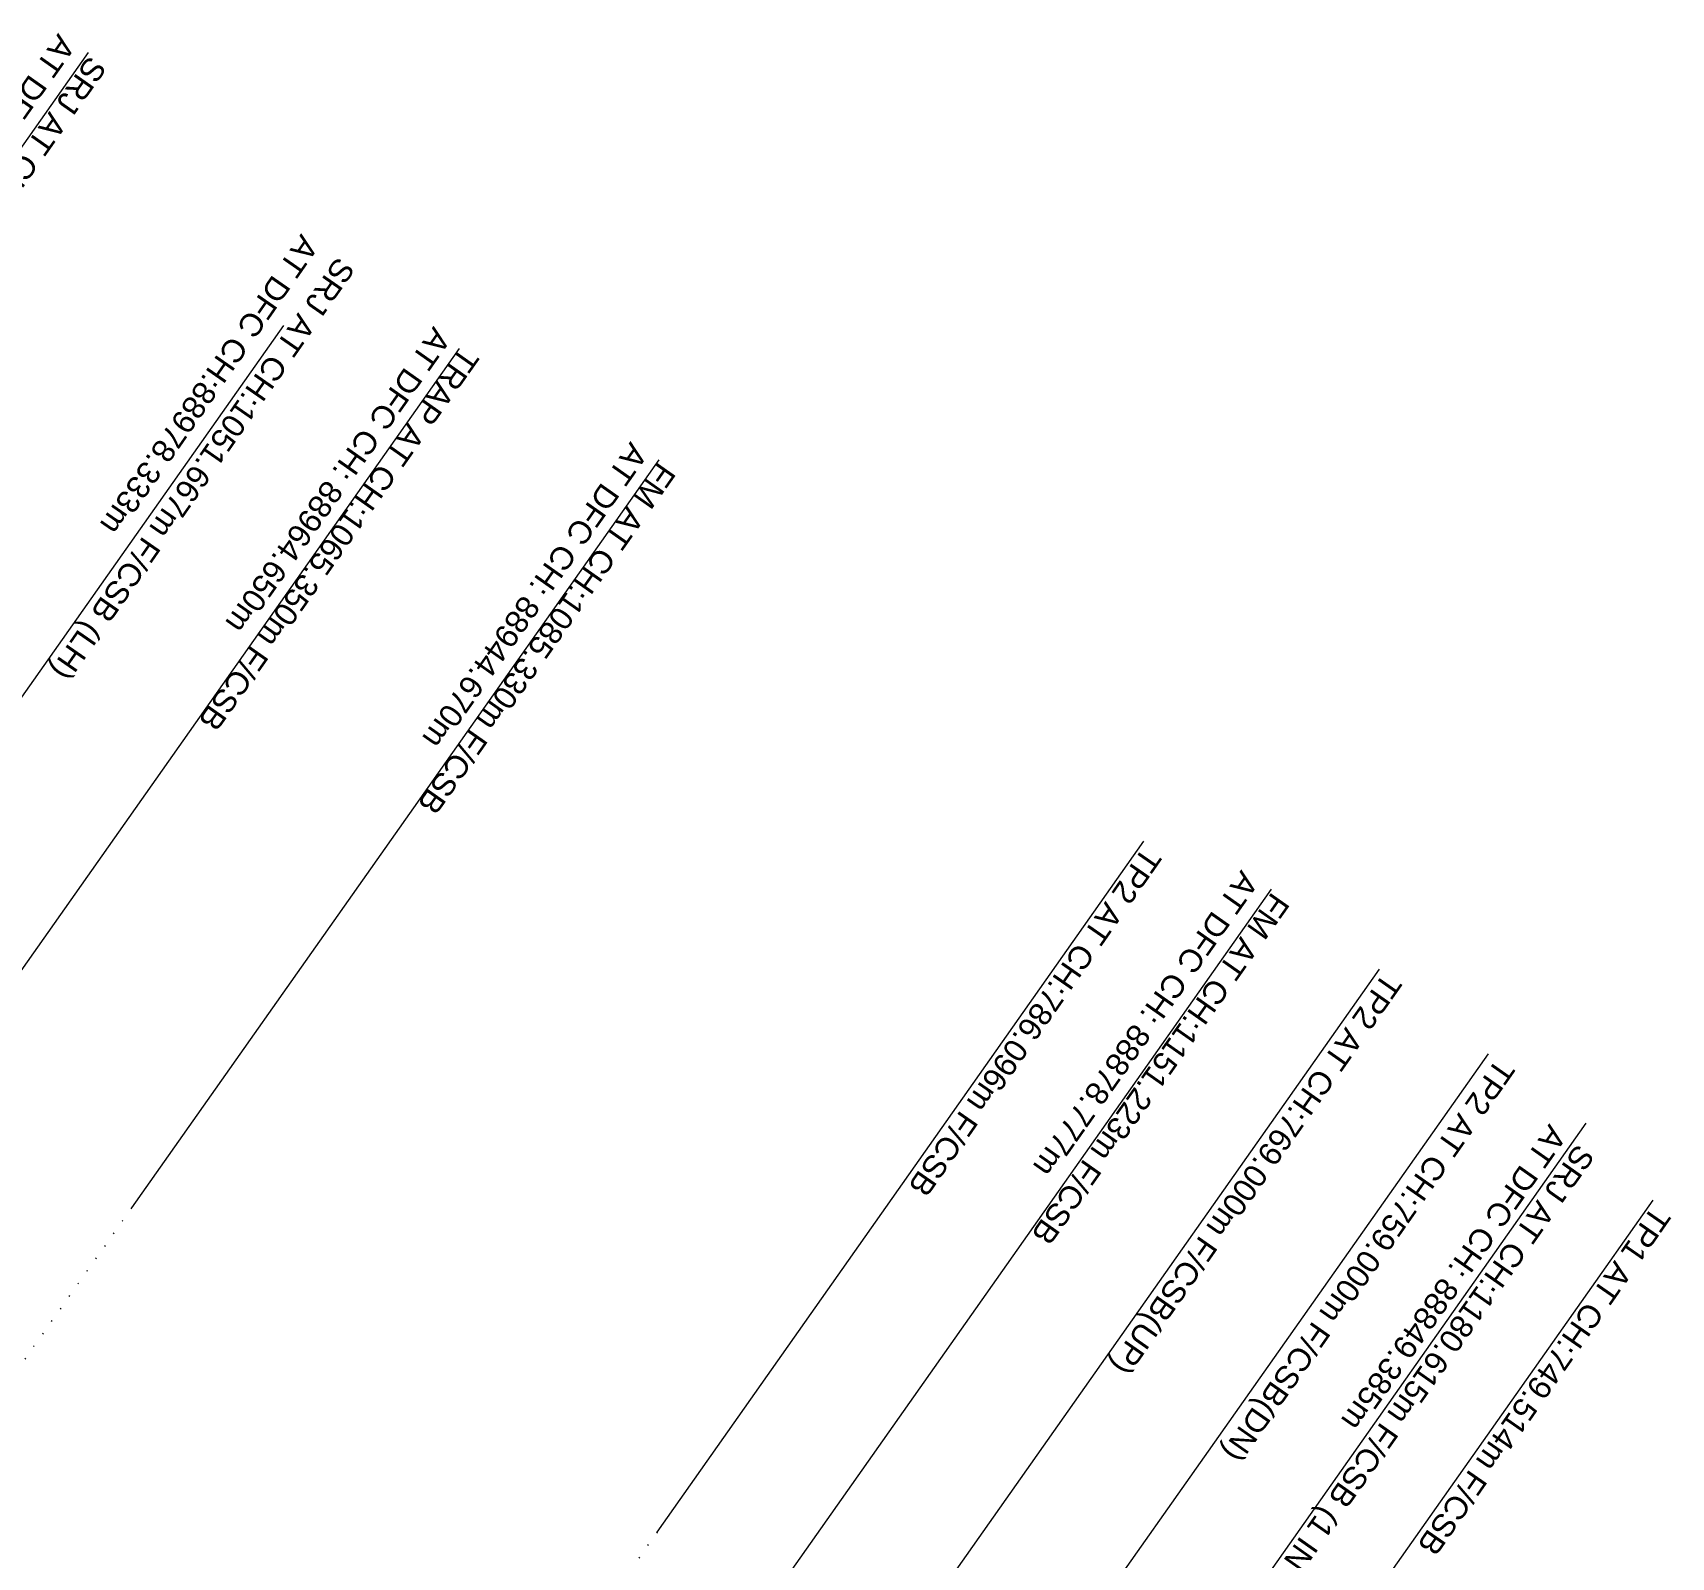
# Model space of a CAD drawing. Header units: metres. Extents: x 658484 to 662957, y 3366848 to 3369569.
# Drawn here: x 661053.7 to 661197.9, y 3368007.2 to 3368141.3 of the extents above; entities that cross this region are included whole.
import ezdxf

# ---------------------------------------------------------------- set-up
doc = ezdxf.new("R2010")
doc.units = ezdxf.units.M
doc.header["$MEASUREMENT"] = 0
doc.linetypes.add('DOT', pattern=[0.25, 0, -0.25])
doc.linetypes.add('NEW DFCC MAIN LINE - SHAMBHU - 05.03.2020$0$DOT', pattern=[0.25, 0, -0.25])
for name, color, linetype, lineweight in [('Connectivity IR to DFCC$0$EXG GRADES IN PLAN', 7, 'Continuous', 0), ('Connectivity IR to DFCC$0$Proposed TPTC Chainages CONN', 7, 'Continuous', 0), ('NEW DFCC MAIN LINE - SHAMBHU - 05.03.2020$0$EXG GRADES IN PLAN', 7, 'Continuous', 0), ("NEW SHAMBHU CROSSING STN. SRJ's", 10, 'Continuous', 0), ("SHAMBU STN. SRJ's", 7, 'Continuous', 13)]:
    doc.layers.add(name, color=color, linetype=linetype, lineweight=lineweight)
doc.styles.add('ARIAL', font='arial.ttf')
doc.styles.add('Connectivity IR to DFCC$0$Style-Arial', font='arial.ttf')

msp = doc.modelspace()

# ---------------------------------------------------------------- linework, layer by layer
at = {"layer": 'Connectivity IR to DFCC$0$EXG GRADES IN PLAN', "color": 6}
msp.add_lwpolyline([(661075.7356, 3368115.5674), (661043.2783, 3368069.5201)], dxfattribs=at)
at = {"layer": 'NEW DFCC MAIN LINE - SHAMBHU - 05.03.2020$0$EXG GRADES IN PLAN', "color": 6}
msp.add_lwpolyline([(661108.6236, 3368009.3757), (661151.4779, 3368070.1707)], dxfattribs=at)
at = {"layer": 'NEW DFCC MAIN LINE - SHAMBHU - 05.03.2020$0$EXG GRADES IN PLAN', "color": 6, "linetype": 'NEW DFCC MAIN LINE - SHAMBHU - 05.03.2020$0$DOT', "ltscale": 5}
msp.add_lwpolyline([(661108.6239, 3368009.376), (661098.1706, 3367994.5474), (661103.6569, 3367990.5942), (661064.1077, 3367934.4975)], dxfattribs=at)
at = {"layer": "NEW SHAMBHU CROSSING STN. SRJ's", "linetype": 'Continuous', "lineweight": 13, "flags": 128}
for points in [[(661058.5455, 3368139.5719), (661013.3737, 3368075.4922)], [(661162.6826, 3368065.9606), (661116.6322, 3368000.6346)]]:
    msp.add_lwpolyline(points, dxfattribs=at)
at = {"layer": "NEW SHAMBHU CROSSING STN. SRJ's", "color": 5, "linetype": 'Continuous', "lineweight": 13, "flags": 128}
for points in [[(661091.1951, 3368113.5207), (661046.0232, 3368049.441)], [(661108.7871, 3368103.7468), (661062.3673, 3368037.9112)], [(661139.8849, 3367982.8895), (661143.5465, 3367988.0838), (661147.8846, 3367985.0257), (661190.4104, 3368045.3518)]]:
    msp.add_lwpolyline(points, dxfattribs=at)
at = {"layer": "NEW SHAMBHU CROSSING STN. SRJ's", "color": 5, "linetype": 'DOT', "lineweight": 13, "ltscale": 5}
msp.add_lwpolyline([(661062.3673, 3368037.9112), (660998.7927, 3367947.7576)], dxfattribs=at)
at = {"layer": "NEW SHAMBHU CROSSING STN. SRJ's", "color": 6, "linetype": 'Continuous', "lineweight": 13, "flags": 128}
msp.add_lwpolyline([(661137.8751, 3367975.6918), (661141.5367, 3367980.8861), (661150.9472, 3367974.2523), (661196.2932, 3368038.5789)], dxfattribs=at)
at = {"layer": "SHAMBU STN. SRJ's", "lineweight": 13, "flags": 128}
for points in [[(661133.129, 3368003.4312), (661172.226, 3368058.9262)], [(661181.794, 3368051.4671), (661156.7943, 3368016.0031), (661139.2488, 3367991.1134), (661137.6792, 3367992.2179)]]:
    msp.add_lwpolyline(points, dxfattribs=at)

# ---------------------------------------------------------------- texts
at = {"layer": 'Connectivity IR to DFCC$0$Proposed TPTC Chainages CONN', "color": 6, "lineweight": 0, "char_height": 2, "width": 50.384252, "attachment_point": 6, "rotation": 235.206905, "line_spacing_factor": 0.6, "style": 'Connectivity IR to DFCC$0$Style-Arial'}
for s, insert in [('AT DFC CH:88978.333m', (661060.308, 3368097.496)), ('SRJ AT CH:1051.667m F/CSB (LH) ', (661055.7347, 3368084.8424))]:
    msp.add_mtext(s, dxfattribs=dict(at, insert=insert))
at = {"layer": 'Connectivity IR to DFCC$0$Proposed TPTC Chainages CONN', "color": 6, "lineweight": 0, "char_height": 2, "attachment_point": 6, "rotation": 235.206905, "line_spacing_factor": 0.6, "style": 'Connectivity IR to DFCC$0$Style-Arial'}
for s, insert in [('TP2 AT CH:786.096m F/CSB ', (661131.4639, 3368039.2612)), ('TP1 AT CH:749.514m F/CSB ', (661176.2814, 3368007.6725))]:
    msp.add_mtext(s, dxfattribs=dict(at, insert=insert))
at = {"layer": "NEW SHAMBHU CROSSING STN. SRJ's", "color": 6, "linetype": 'Continuous', "lineweight": 13, "char_height": 2, "width": 60.260334, "attachment_point": 4, "rotation": 234.818733, "line_spacing_factor": 0.648, "style": 'ARIAL'}
for s, insert in [('\\pxsm1;{\\C256;SRJ AT CH:1022.837m F/CSB (1 IN 12)(RH)\\PAT DFC CH: 89007.163m \\P}', (661058.0843, 3368139.7892)), ('\\pxsm1;{\\C256;FM AT CH:1151.223m F/CSB \\PAT DFC CH: 88878.777m }', (661162.2213, 3368066.1779))]:
    msp.add_mtext(s, dxfattribs=dict(at, insert=insert))
at = {"layer": "NEW SHAMBHU CROSSING STN. SRJ's", "color": 5, "linetype": 'Continuous', "lineweight": 13, "char_height": 2, "width": 60.260334, "attachment_point": 4, "rotation": 234.818733, "line_spacing_factor": 0.648, "style": 'ARIAL'}
for s, insert in [('\\pxsm0.9;TRAP AT CH:1065.350m F/CSB \\PAT DFC CH: 88964.650m ', (661090.9947, 3368114.108)), ('\\pxsm0.9;FM AT CH:1085.330m F/CSB \\PAT DFC CH: 88944.670m ', (661108.3259, 3368103.9641)), ('\\pxsm0.9;SRJ AT CH:1180.615m F/CSB (1 IN 12)(RH)\\P\\psm1;AT DFC CH: 88849.385m ', (661189.2051, 3368043.937))]:
    msp.add_mtext(s, dxfattribs=dict(at, insert=insert))
at = {"layer": "SHAMBU STN. SRJ's", "style": 'ARIAL'}
for s, p in [('TP2 AT CH:769.000m F/CSB(UP)', (661172.6382, 3368058.7192)), ('TP2 AT CH:759.000m F/CSB(DN)', (661182.5844, 3368051.1743))]:
    msp.add_text(s, height=2, rotation=235, dxfattribs=at).set_placement(p)

doc.saveas('drawing.dxf')
